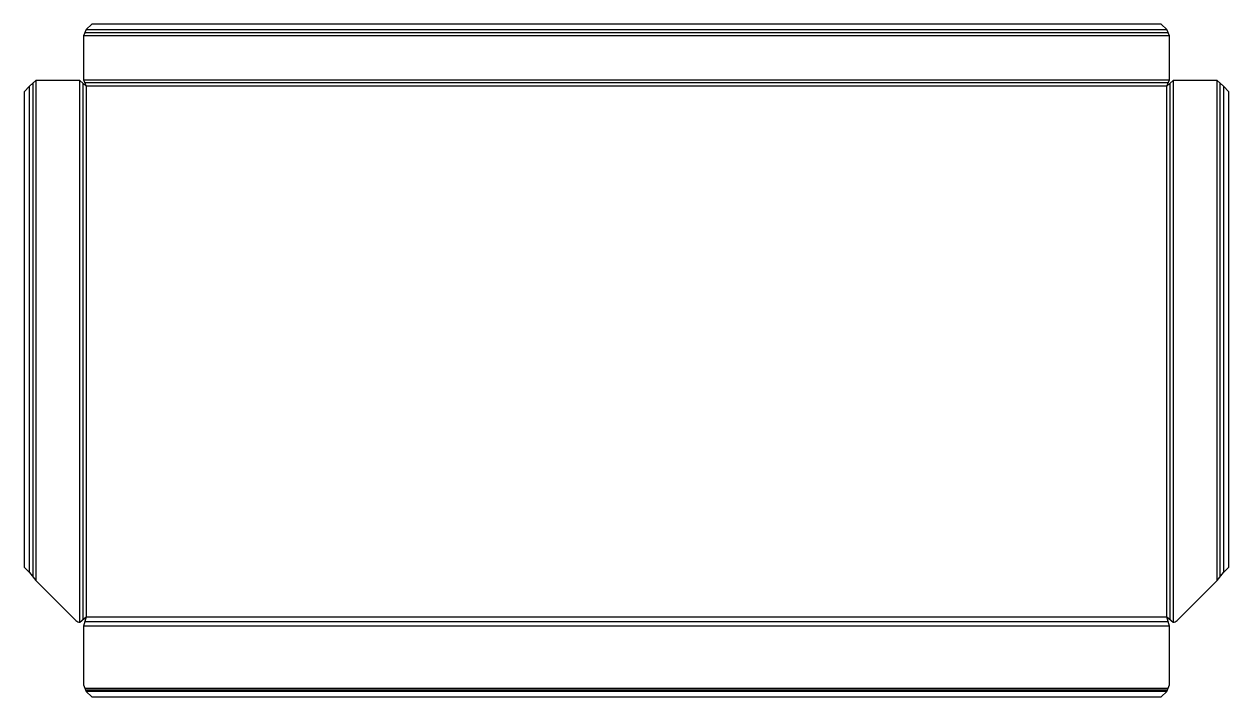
# Model space of a CAD drawing. Header units: millimetres. Extents: x -25 to 413, y 0 to 245.
import ezdxf

# ---------------------------------------------------------------- set-up
doc = ezdxf.new("R2010")
doc.units = ezdxf.units.MM

msp = doc.modelspace()

# ---------------------------------------------------------------- linework, layer by layer
at = {"layer": 'BEND'}
for p, q in [((391.34, 241.54), (-2.49, 241.54)), ((-21.46, 223.12), (-21.46, 43.77)), ((-3.2, 223.15), (-3.2, 28.15)), ((391.38, 223.28), (-2.52, 223.28)), ((392.06, 28.15), (392.06, 223.15)), ((410.32, 43.77), (410.32, 223.12)), ((-2.52, 27.45), (391.38, 27.45)), ((-2.26, 2.57), (391.12, 2.57))]:
    msp.add_line(p, q, dxfattribs=at)
at = {"layer": 'BEND_EXTENT'}
for p, q in [((-2, 242.68), (390.86, 242.68)), ((391.83, 240.41), (-2.97, 240.41)), ((-20.33, 224.15), (-20.33, 42.32)), ((-4.33, 27.15), (-4.33, 224.15)), ((-2.97, 224.41), (391.83, 224.41)), ((393.19, 224.15), (393.19, 27.15)), ((409.19, 42.32), (409.19, 224.15)), ((-22.59, 45.22), (-22.59, 222.08)), ((411.45, 222.08), (411.45, 45.22)), ((391.83, 25.76), (-2.97, 25.76)), ((-2.52, 3.13), (391.38, 3.13)), ((390.86, 2), (-2, 2))]:
    msp.add_line(p, q, dxfattribs=at)
msp.add_lwpolyline([(-2.07, 222.15), (-2.07, 29.15), (390.93, 29.15), (390.93, 222.15)], close=True, dxfattribs=at)
at = {"layer": 'OUTER_PROFILES'}
msp.add_lwpolyline([(-2.07, 222.15), (-4.33, 224.15), (-20.33, 224.15), (-22.59, 222.08), (-24.59, 220.08), (-24.59, 47.22), (-22.59, 45.22), (-20.33, 42.32), (-5.75, 27.74, 0.198912), (-4.33, 27.15), (-2.07, 29.15), (-2.97, 25.76), (-2.97, 4.42), (-2.52, 3.13), (-2, 2), (0, 0), (388.86, 0), (390.86, 2), (391.38, 3.13), (391.83, 4.42), (391.83, 25.76), (390.93, 29.15), (393.19, 27.15, 0.198912), (394.61, 27.74), (409.19, 42.32), (411.45, 45.22), (413.45, 47.22), (413.45, 220.08), (411.45, 222.08), (409.19, 224.15), (393.19, 224.15), (390.93, 222.15), (391.83, 224.41), (391.83, 240.41), (390.86, 242.68), (388.86, 244.68), (0, 244.68), (-2, 242.68), (-2.97, 240.41), (-2.97, 224.41)], format="xyb", close=True, dxfattribs=at)

doc.saveas('drawing.dxf')
